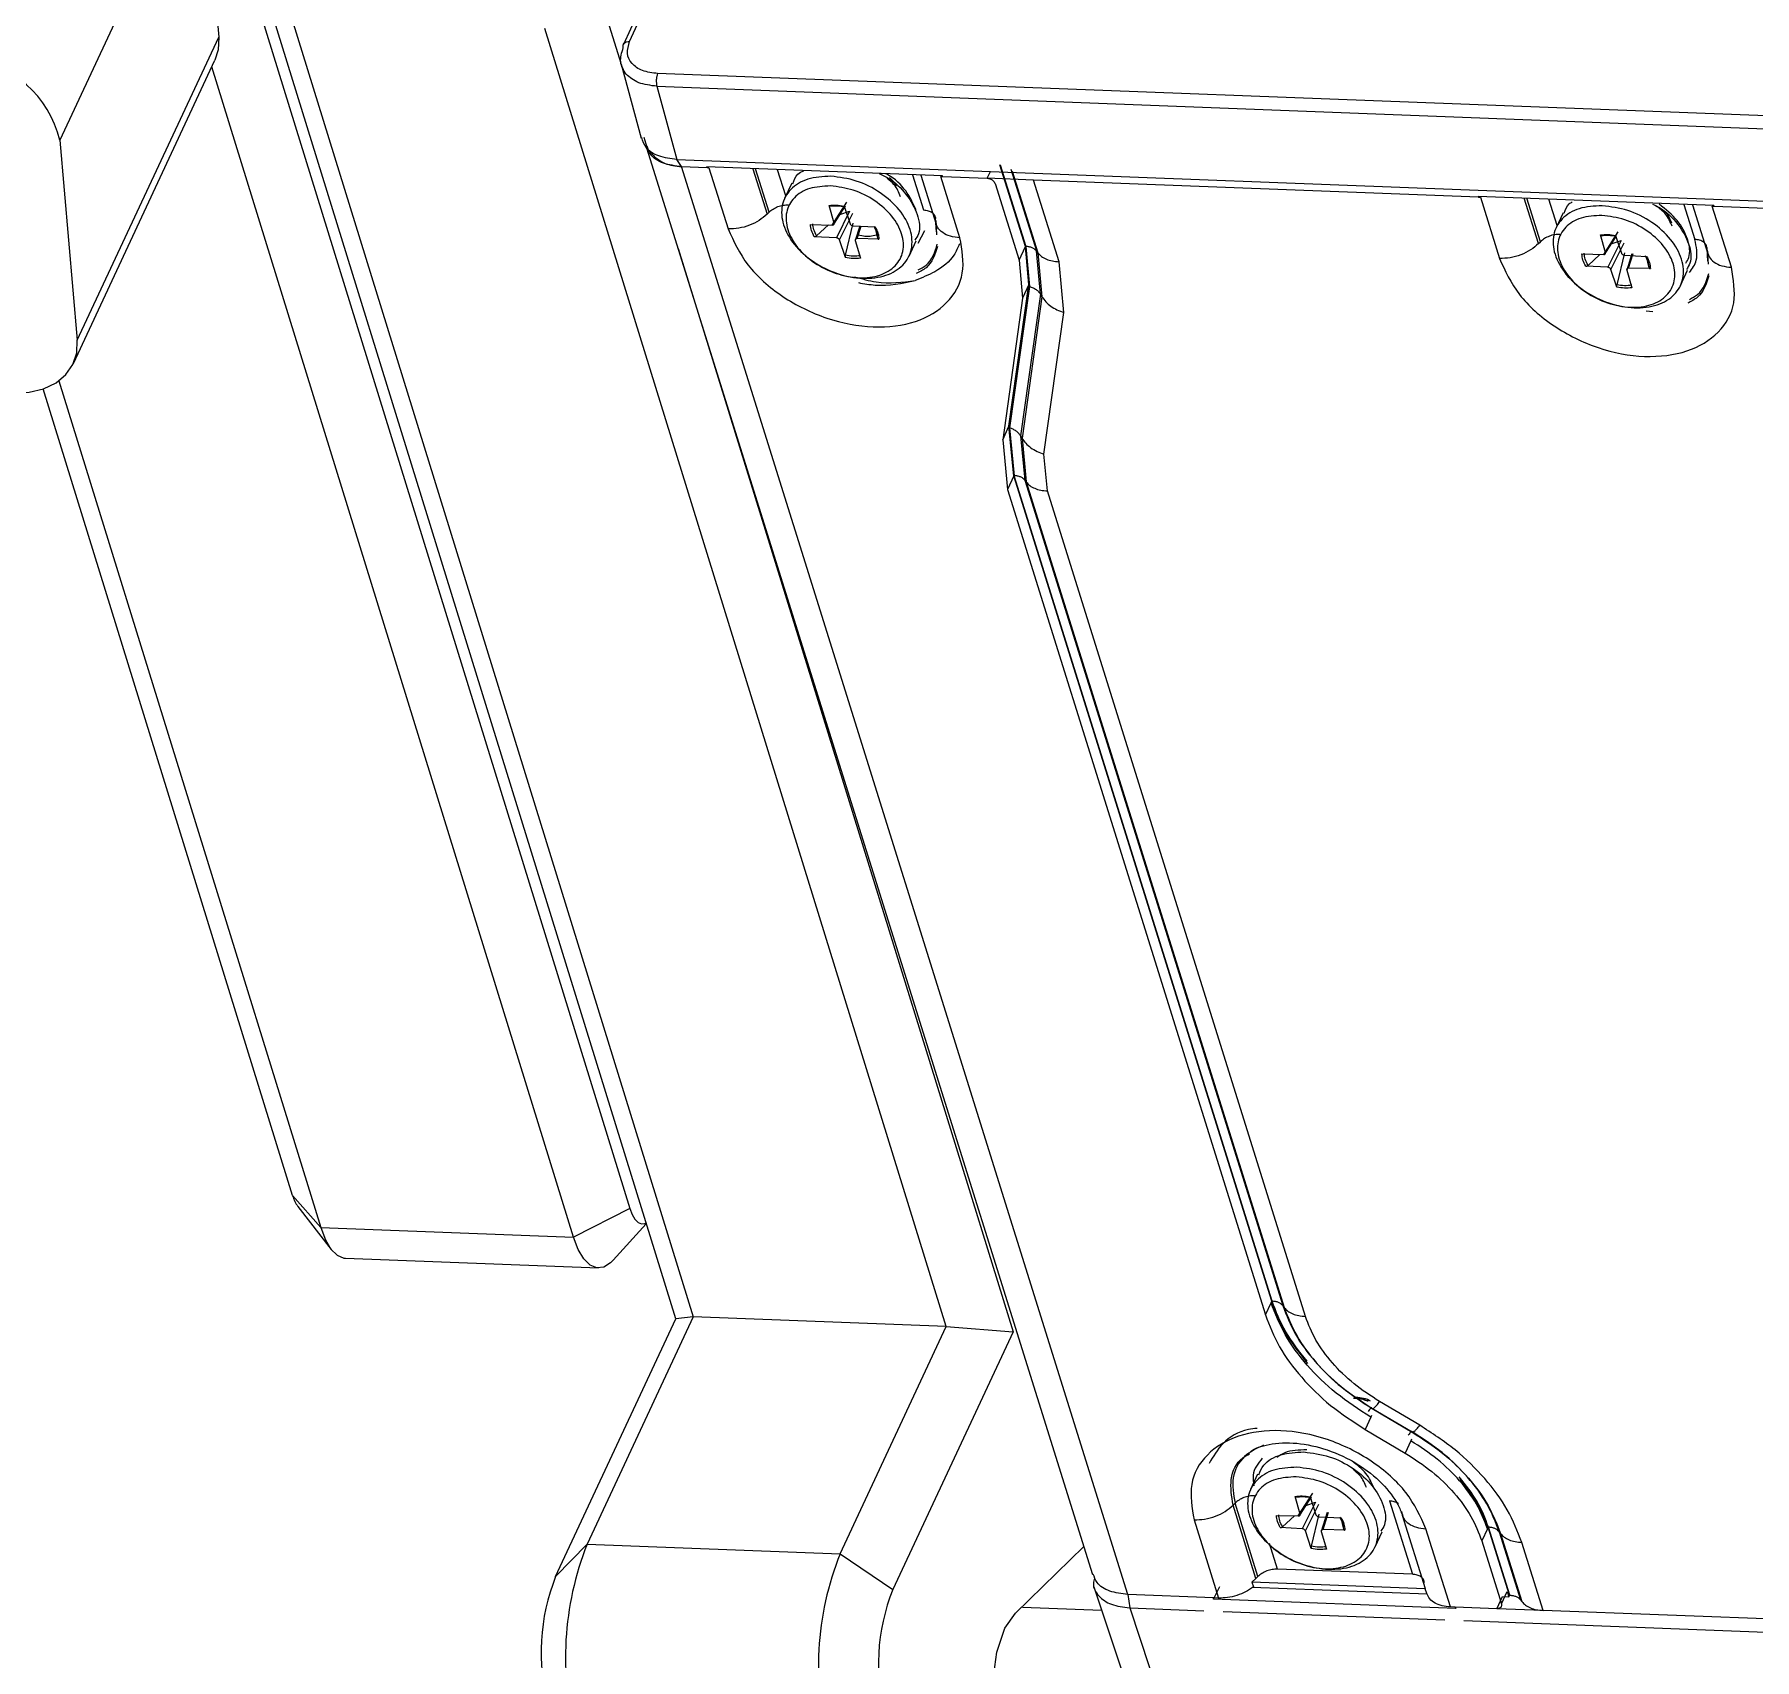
# Model space of a CAD drawing. Header units: millimetres. Extents: x 0 to 420, y 0 to 297.
# Drawn here: x 138.87 to 176.51, y 109.95 to 145.52 of the extents above; entities that cross this region are included whole.
import ezdxf

# ---------------------------------------------------------------- set-up
doc = ezdxf.new("R2010")
doc.units = ezdxf.units.MM

msp = doc.modelspace()

# ---------------------------------------------------------------- linework, layer by layer
at = {"color": 7, "linetype": 'Continuous', "lineweight": 25}
for p, q in [((142.427, 150.467), (151.901, 119.824)), ((142.52, 149.836), (139.426, 143.201)), ((142.52, 149.836), (142.903, 145.46)), ((152.905, 117.409), (143.893, 146.557)), ((151.272, 146.274), (151.702, 144.885)), ((144.506, 145.858), (153.287, 117.458)), ((152.068, 145.965), (151.76, 145.298)), ((151.895, 145.363), (152.202, 146.026)), ((139.809, 138.826), (142.903, 145.46)), ((158.822, 117.246), (150.041, 145.646)), ((139.724, 138.315), (142.818, 144.95)), ((150.669, 119.196), (142.751, 144.806)), ((151.707, 144.864), (152.15, 143.247)), ((176.962, 143.725), (152.509, 144.66)), ((152.493, 144.382), (176.945, 143.447)), ((152.493, 144.382), (152.932, 142.78)), ((139.426, 143.201), (139.809, 138.826)), ((152.203, 143.266), (152.269, 143.052)), ((152.258, 143.043), (152.415, 142.865)), ((152.267, 143.033), (162.023, 111.82)), ((152.932, 142.78), (177.469, 141.842)), ((153.032, 142.623), (152.932, 142.78)), ((153.032, 142.623), (153.593, 142.602)), ((162.799, 111.377), (153.032, 142.623)), ((158.739, 142.419), (153.581, 142.616)), ((153.581, 142.616), (153.593, 142.602)), ((153.593, 142.602), (153.632, 142.6)), ((153.632, 142.6), (154.051, 141.261)), ((154.593, 142.577), (154.904, 141.583)), ((154.947, 141.626), (154.65, 142.575)), ((155.313, 141.982), (155.133, 142.557)), ((158.085, 142.444), (158.325, 141.675)), ((158.271, 142.437), (158.607, 141.362)), ((159.124, 141.067), (158.706, 142.406)), ((158.706, 142.406), (158.744, 142.405)), ((158.744, 142.405), (158.739, 142.419)), ((158.744, 142.405), (159.72, 142.368)), ((159.72, 142.368), (159.79, 142.518)), ((160.735, 142.329), (159.72, 142.368)), ((160.555, 140.877), (159.997, 142.663)), ((160.006, 142.662), (160.565, 140.876)), ((160.239, 142.565), (160.797, 140.779)), ((160.27, 142.524), (160.828, 140.738)), ((170.474, 141.956), (160.735, 142.329)), ((161.293, 140.543), (160.735, 142.329)), ((155.442, 142.26), (155.287, 141.927)), ((159.893, 142.251), (160.417, 140.576)), ((175.62, 141.773), (170.461, 141.97)), ((170.461, 141.97), (170.474, 141.956)), ((170.474, 141.956), (170.513, 141.955)), ((170.513, 141.955), (170.931, 140.615)), ((171.785, 140.938), (171.474, 141.932)), ((171.828, 140.981), (171.531, 141.93)), ((154.904, 141.583), (154.947, 141.626)), ((156.372, 141.388), (156.259, 141.775)), ((156.331, 141.346), (156.648, 141.844)), ((156.613, 141.766), (156.372, 141.388)), ((156.709, 141.649), (156.419, 141.066)), ((156.487, 141.02), (156.777, 141.604)), ((156.495, 141.577), (156.709, 141.649)), ((156.59, 141.762), (156.719, 141.375)), ((172.194, 141.336), (172.014, 141.911)), ((172.322, 141.615), (172.168, 141.281)), ((174.966, 141.798), (175.206, 141.029)), ((175.152, 141.791), (175.488, 140.716)), ((176.005, 140.421), (175.586, 141.761)), ((175.586, 141.761), (175.625, 141.759)), ((175.625, 141.759), (175.62, 141.773)), ((175.625, 141.759), (177.477, 141.689)), ((155.853, 141.358), (156.331, 141.346)), ((155.987, 141.109), (156.247, 141.348)), ((156.783, 141.383), (156.615, 140.685)), ((156.787, 141.329), (157.269, 141.304)), ((156.933, 141.321), (156.834, 141.007)), ((156.875, 141.049), (156.96, 141.32)), ((157.262, 141.304), (157.318, 141.058)), ((158.21, 140.95), (158.355, 141.223)), ((158.61, 141.2), (158.591, 141.487)), ((158.593, 141.442), (158.614, 141.132)), ((173.212, 140.701), (173.529, 141.199)), ((152.955, 140.832), (160.285, 117.127)), ((156.419, 141.066), (155.937, 141.091)), ((156.616, 140.633), (156.487, 141.02)), ((156.834, 141.007), (156.947, 140.62)), ((157.352, 141.037), (156.875, 141.049)), ((158.011, 140.668), (158.165, 141.002)), ((160.417, 140.576), (160.555, 140.877)), ((160.634, 140.044), (160.555, 140.877)), ((160.565, 140.876), (160.647, 140.003)), ((171.785, 140.938), (171.828, 140.981)), ((173.253, 140.742), (173.14, 141.129)), ((173.477, 141.096), (173.253, 140.742)), ((173.59, 141.004), (173.299, 140.421)), ((173.367, 140.375), (173.658, 140.958)), ((173.376, 140.931), (173.59, 141.004)), ((173.47, 141.116), (173.6, 140.729)), ((175.491, 140.555), (175.472, 140.842)), ((175.474, 140.796), (175.494, 140.487)), ((160.417, 140.576), (160.496, 139.744)), ((160.797, 140.779), (160.828, 140.738)), ((160.887, 139.831), (160.797, 140.779)), ((160.828, 140.738), (160.919, 139.777)), ((161.398, 139.432), (161.293, 140.543)), ((172.734, 140.712), (173.212, 140.701)), ((173.299, 140.421), (172.817, 140.446)), ((172.868, 140.463), (173.128, 140.703)), ((173.664, 140.737), (173.496, 140.04)), ((173.668, 140.683), (174.15, 140.658)), ((173.827, 140.719), (173.715, 140.361)), ((173.755, 140.403), (173.855, 140.722)), ((174.142, 140.658), (174.199, 140.412)), ((160.197, 136.946), (160.634, 140.044)), ((160.634, 140.044), (160.496, 139.744)), ((173.497, 139.987), (173.367, 140.375)), ((173.715, 140.361), (173.827, 139.975)), ((174.233, 140.391), (173.755, 140.403)), ((174.891, 140.023), (175.046, 140.356)), ((160.496, 139.744), (160.059, 136.646)), ((160.647, 140.003), (160.211, 136.905)), ((160.887, 139.831), (160.45, 136.733)), ((160.919, 139.777), (160.482, 136.68)), ((160.919, 139.777), (160.887, 139.831)), ((160.961, 136.335), (161.398, 139.432)), ((174.288, 139.443), (174.14, 139.458)), ((139.406, 137.935), (145.135, 119.408)), ((144.522, 120.107), (139.064, 137.759)), ((160.059, 136.646), (160.197, 136.946)), ((160.059, 136.646), (160.162, 135.561)), ((160.3, 135.861), (160.197, 136.946)), ((160.211, 136.905), (160.31, 135.861)), ((160.45, 136.733), (160.482, 136.68)), ((160.45, 136.733), (160.542, 135.763)), ((160.482, 136.68), (160.573, 135.723)), ((161.038, 135.527), (160.961, 136.335)), ((160.3, 135.861), (160.162, 135.561)), ((160.162, 135.561), (165.808, 117.498)), ((165.946, 117.798), (160.3, 135.861)), ((165.955, 117.797), (160.31, 135.861)), ((160.542, 135.763), (160.573, 135.723)), ((160.542, 135.763), (166.188, 117.7)), ((160.573, 135.723), (166.219, 117.659)), ((166.684, 117.464), (161.038, 135.527)), ((145.135, 119.408), (144.522, 120.107)), ((144.636, 119.868), (145.364, 118.93)), ((151.901, 119.824), (150.669, 119.196)), ((145.135, 119.408), (150.669, 119.196)), ((151.539, 118.694), (152.261, 119.491)), ((145.677, 118.736), (151.212, 118.525)), ((153.287, 117.458), (150.967, 112.482)), ((153.287, 117.458), (152.905, 117.409)), ((158.822, 117.246), (153.287, 117.458)), ((165.808, 117.498), (165.931, 117.764)), ((165.931, 117.765), (165.946, 117.798)), ((166.188, 117.7), (166.219, 117.659)), ((150.276, 111.77), (152.905, 117.409)), ((156.502, 112.27), (158.822, 117.246)), ((160.285, 117.127), (157.655, 111.487)), ((158.822, 117.246), (160.285, 117.127)), ((166.922, 116.451), (166.943, 116.427)), ((169.186, 115.082), (168.308, 115.6)), ((168.114, 115.259), (167.991, 114.992)), ((168.129, 115.293), (168.114, 115.259)), ((168.14, 115.46), (169.017, 114.942)), ((168.144, 115.45), (169.021, 114.932)), ((167.991, 114.992), (168.868, 114.474)), ((168.991, 114.741), (168.868, 114.474)), ((169.007, 114.775), (168.991, 114.741)), ((165.638, 114.012), (165.484, 113.678)), ((165.143, 113.378), (165.1, 113.335)), ((165.602, 111.729), (165.1, 113.335)), ((165.645, 111.772), (165.143, 113.378)), ((166.568, 113.14), (166.456, 113.527)), ((166.528, 113.098), (166.845, 113.596)), ((166.809, 113.518), (166.568, 113.14)), ((166.905, 113.401), (166.615, 112.818)), ((166.683, 112.772), (166.974, 113.355)), ((166.692, 113.329), (166.905, 113.401)), ((166.786, 113.514), (166.915, 113.126)), ((168.522, 113.426), (169.024, 111.821)), ((164.247, 113.013), (164.782, 111.301)), ((166.05, 113.11), (166.528, 113.098)), ((166.184, 112.861), (166.443, 113.1)), ((166.979, 113.135), (166.812, 112.437)), ((166.983, 113.081), (167.465, 113.055)), ((167.162, 113.177), (167.03, 112.759)), ((167.071, 112.8), (167.19, 113.179)), ((167.458, 113.056), (167.515, 112.81)), ((168.804, 113.114), (169.306, 111.508)), ((166.615, 112.818), (166.133, 112.843)), ((166.813, 112.385), (166.683, 112.772)), ((167.03, 112.759), (167.143, 112.372)), ((167.549, 112.789), (167.071, 112.8)), ((168.207, 112.42), (168.361, 112.754)), ((169.856, 111.107), (169.321, 112.819)), ((170.667, 112.818), (170.543, 112.552)), ((170.682, 112.852), (170.667, 112.819)), ((171.147, 111.363), (170.682, 112.852)), ((171.157, 111.363), (170.691, 112.851)), ((170.955, 112.713), (170.924, 112.754)), ((170.924, 112.754), (171.389, 111.265)), ((170.955, 112.713), (171.42, 111.225)), ((150.967, 112.482), (150.276, 111.77)), ((150.967, 112.482), (156.502, 112.27)), ((156.502, 112.27), (157.655, 111.487)), ((160.338, 110.969), (161.833, 112.428)), ((166.072, 111.934), (165.897, 112.493)), ((170.543, 112.552), (170.974, 111.175)), ((171.885, 111.03), (171.42, 112.518)), ((169.024, 111.821), (166.072, 111.934)), ((162.057, 111.548), (162.979, 108.764)), ((164.673, 111.275), (164.809, 111.556)), ((165.511, 111.649), (165.602, 111.729)), ((165.511, 111.649), (165.545, 111.544)), ((169.307, 111.504), (165.511, 111.649)), ((169.349, 111.383), (165.521, 111.529)), ((165.645, 111.772), (165.602, 111.729)), ((169.34, 111.399), (169.307, 111.504)), ((170.974, 111.175), (171.097, 111.442)), ((171.097, 111.442), (171.132, 111.33)), ((160.495, 111.105), (162.225, 111.038)), ((164.674, 111.306), (162.799, 111.377)), ((162.799, 111.377), (162.838, 111.087)), ((162.838, 111.087), (164.464, 111.025)), ((162.838, 111.087), (163.754, 108.322)), ((164.673, 111.275), (164.674, 111.306)), ((169.973, 111.072), (164.673, 111.275)), ((164.782, 111.301), (164.674, 111.306)), ((169.964, 111.103), (169.856, 111.107)), ((170.87, 111.069), (169.964, 111.103)), ((169.964, 111.103), (169.973, 111.072)), ((170.87, 111.069), (170.994, 111.335)), ((171.885, 111.03), (170.87, 111.069)), ((170.994, 111.335), (171.132, 111.33)), ((171.132, 111.33), (171.147, 111.363)), ((171.157, 111.363), (171.147, 111.363)), ((171.389, 111.265), (171.42, 111.225)), ((164.884, 111.009), (169.738, 110.823)), ((170.151, 110.808), (179.961, 110.432)), ((180.171, 110.713), (171.885, 111.03))]:
    msp.add_line(p, q, dxfattribs=at)
at = {"color": 7, "linetype": 'Continuous', "lineweight": 25, "flags": 128}
for points in [[(142.903, 145.46), (142.891, 145.182), (142.818, 144.95)], [(138.039, 137.702), (138.407, 137.665), (138.756, 137.685), (139.072, 137.762), (139.344, 137.892), (139.56, 138.072), (139.714, 138.293), (139.798, 138.548), (139.809, 138.826)], [(151.901, 119.824), (151.952, 119.691), (152.013, 119.589), (152.082, 119.521), (152.155, 119.49), (152.231, 119.498), (152.256, 119.509)], [(145.135, 119.408), (145.237, 119.142), (145.359, 118.937), (145.496, 118.801), (145.643, 118.74), (145.677, 118.736)], [(151.539, 118.694), (151.478, 118.634), (151.329, 118.543), (151.177, 118.528), (151.03, 118.589), (150.893, 118.725), (150.771, 118.93), (150.669, 119.196)], [(160.65, 107.748), (160.394, 107.664), (160.153, 107.838), (159.964, 108.243), (159.856, 108.818), (159.845, 109.476), (159.933, 110.115), (160.106, 110.64), (160.338, 110.969)]]:
    msp.add_lwpolyline(points, dxfattribs=at)
at = {"color": 7, "linetype": 'Continuous', "lineweight": 25}
for centre, radius, start, end in [((137.128, 142.646), 2.365, 13.5919, 83.3635), ((145.196, 120.283), 0.697, 194.6718, 216.5738), ((157.144, 110.016), 6.651, 158.2407, 195.4089), ((162.678, 109.805), 6.651, 158.2407, 195.4089), ((154.394, 110.126), 4.434, 158.2407, 195.4089), ((161.773, 109.844), 4.434, 158.2407, 195.4089)]:
    msp.add_arc(centre, radius, start, end, dxfattribs=at)
for points in [[(151.756, 145.223), (151.754, 145.243), (151.748, 145.281), (151.775, 145.327), (151.825, 145.359), (151.872, 145.361), (151.895, 145.363)], [(152.509, 144.66), (152.502, 144.641), (152.488, 144.602), (152.478, 144.525), (152.479, 144.446), (152.488, 144.403), (152.493, 144.382)], [(156.3, 142.414), (156.487, 142.39), (156.859, 142.342), (157.4, 142.067), (157.824, 141.686), (158.069, 141.243), (158.098, 140.809), (157.906, 140.449), (157.523, 140.219), (157.007, 140.152), (156.437, 140.26), (155.898, 140.526), (155.474, 140.909), (155.229, 141.352), (155.2, 141.786), (155.393, 142.144), (155.773, 142.384), (156.124, 142.404), (156.3, 142.414)], [(159.72, 142.368), (159.739, 142.365), (159.776, 142.36), (159.83, 142.333), (159.873, 142.295), (159.887, 142.265), (159.893, 142.251)], [(156.289, 142.202), (156.457, 142.181), (156.792, 142.138), (157.279, 141.89), (157.66, 141.547), (157.881, 141.148), (157.907, 140.758), (157.734, 140.434), (157.389, 140.226), (156.925, 140.167), (156.412, 140.264), (155.927, 140.503), (155.546, 140.848), (155.325, 141.246), (155.299, 141.637), (155.472, 141.959), (155.814, 142.175), (156.131, 142.193), (156.289, 142.202)], [(154.904, 141.583), (154.849, 141.535), (154.739, 141.439), (154.52, 141.334), (154.282, 141.267), (154.128, 141.263), (154.051, 141.261)], [(154.947, 141.626), (154.974, 141.65), (155.029, 141.698), (155.139, 141.751), (155.258, 141.785), (155.335, 141.786), (155.374, 141.787)], [(156.259, 141.775), (156.312, 141.78), (156.417, 141.791), (156.532, 141.772), (156.59, 141.762)], [(156.279, 141.759), (156.332, 141.765), (156.436, 141.777), (156.55, 141.757), (156.608, 141.746)], [(158.325, 141.675), (158.362, 141.671), (158.434, 141.663), (158.518, 141.622), (158.577, 141.563), (158.586, 141.512), (158.591, 141.487)], [(173.181, 141.768), (173.367, 141.744), (173.74, 141.697), (174.281, 141.421), (174.704, 141.041), (174.95, 140.597), (174.978, 140.163), (174.787, 139.804), (174.404, 139.573), (173.888, 139.507), (173.317, 139.615), (172.779, 139.88), (172.355, 140.264), (172.11, 140.706), (172.081, 141.141), (172.273, 141.498), (172.653, 141.739), (173.005, 141.758), (173.181, 141.768)], [(173.17, 141.556), (173.337, 141.535), (173.673, 141.492), (174.16, 141.244), (174.541, 140.902), (174.761, 140.503), (174.787, 140.112), (174.615, 139.788), (174.27, 139.581), (173.806, 139.521), (173.292, 139.618), (172.808, 139.858), (172.426, 140.203), (172.206, 140.601), (172.18, 140.992), (172.353, 141.313), (172.695, 141.53), (173.011, 141.548), (173.17, 141.556)], [(154.051, 141.261), (154.173, 140.992), (154.416, 140.453), (155.216, 139.749), (156.197, 139.262), (157.244, 139.064), (158.191, 139.186), (158.887, 139.609), (159.261, 140.268), (159.17, 140.801), (159.124, 141.067)], [(155.937, 141.091), (155.913, 141.136), (155.867, 141.225), (155.858, 141.314), (155.853, 141.358)], [(155.987, 141.109), (155.963, 141.153), (155.916, 141.242), (155.908, 141.33), (155.904, 141.374)], [(157.236, 141.323), (157.259, 141.278), (157.307, 141.189), (157.315, 141.102), (157.318, 141.058)], [(157.269, 141.304), (157.292, 141.259), (157.339, 141.169), (157.348, 141.081), (157.352, 141.037)], [(159.124, 141.067), (159.051, 141.075), (158.906, 141.09), (158.738, 141.173), (158.621, 141.291), (158.603, 141.392), (158.593, 141.442)], [(160.797, 140.779), (160.785, 140.792), (160.76, 140.82), (160.705, 140.849), (160.64, 140.87), (160.59, 140.874), (160.565, 140.876)], [(171.785, 140.938), (171.73, 140.89), (171.62, 140.794), (171.4, 140.689), (171.163, 140.621), (171.009, 140.617), (170.931, 140.615)], [(172.254, 141.142), (172.216, 141.141), (172.139, 141.139), (172.02, 141.105), (171.91, 141.053), (171.855, 141.005), (171.828, 140.981)], [(173.14, 141.129), (173.193, 141.135), (173.298, 141.146), (173.413, 141.126), (173.47, 141.116)], [(173.16, 141.114), (173.212, 141.119), (173.317, 141.131), (173.431, 141.111), (173.488, 141.101)], [(175.472, 140.842), (175.467, 140.867), (175.457, 140.917), (175.399, 140.976), (175.315, 141.018), (175.242, 141.025), (175.206, 141.029)], [(175.474, 140.796), (175.483, 140.746), (175.502, 140.645), (175.619, 140.528), (175.787, 140.444), (175.932, 140.429), (176.005, 140.421)], [(156.943, 140.673), (156.891, 140.667), (156.787, 140.655), (156.672, 140.675), (156.615, 140.685)], [(156.947, 140.62), (156.894, 140.614), (156.789, 140.603), (156.674, 140.623), (156.616, 140.633)], [(160.828, 140.738), (160.853, 140.711), (160.902, 140.656), (161.013, 140.597), (161.143, 140.555), (161.243, 140.547), (161.293, 140.543)], [(170.931, 140.615), (171.053, 140.346), (171.297, 139.808), (172.096, 139.104), (173.077, 138.617), (174.124, 138.419), (175.072, 138.541), (175.768, 138.964), (176.142, 139.622), (176.05, 140.155), (176.005, 140.421)], [(172.817, 140.446), (172.794, 140.49), (172.747, 140.58), (172.738, 140.668), (172.734, 140.712)], [(172.868, 140.463), (172.844, 140.508), (172.797, 140.597), (172.789, 140.684), (172.785, 140.728)], [(174.116, 140.677), (174.14, 140.633), (174.188, 140.544), (174.195, 140.456), (174.199, 140.412)], [(174.15, 140.658), (174.173, 140.613), (174.22, 140.524), (174.229, 140.436), (174.233, 140.391)], [(173.824, 140.027), (173.772, 140.021), (173.667, 140.009), (173.553, 140.029), (173.496, 140.04)], [(160.647, 140.003), (160.673, 139.994), (160.725, 139.976), (160.792, 139.935), (160.849, 139.887), (160.874, 139.849), (160.887, 139.831)], [(160.919, 139.777), (160.945, 139.74), (160.996, 139.665), (161.11, 139.569), (161.244, 139.487), (161.347, 139.451), (161.398, 139.432)], [(173.827, 139.975), (173.775, 139.969), (173.669, 139.958), (173.554, 139.977), (173.497, 139.987)], [(160.45, 136.733), (160.437, 136.752), (160.412, 136.789), (160.355, 136.837), (160.288, 136.878), (160.236, 136.896), (160.211, 136.905)], [(160.482, 136.68), (160.508, 136.642), (160.559, 136.567), (160.673, 136.471), (160.807, 136.389), (160.91, 136.353), (160.961, 136.335)], [(160.542, 135.763), (160.53, 135.777), (160.505, 135.804), (160.45, 135.834), (160.385, 135.854), (160.335, 135.859), (160.31, 135.861)], [(160.573, 135.723), (160.598, 135.695), (160.647, 135.641), (160.757, 135.581), (160.887, 135.54), (160.988, 135.531), (161.038, 135.527)], [(165.808, 117.498), (165.898, 117.264), (166.08, 116.797), (166.58, 116.123), (167.211, 115.499), (167.731, 115.161), (167.991, 114.992)], [(168.114, 115.259), (167.854, 115.428), (167.335, 115.766), (166.703, 116.389), (166.203, 117.064), (166.022, 117.531), (165.931, 117.764)], [(166.74, 116.431), (166.565, 116.653), (166.213, 117.095), (166.035, 117.564), (165.946, 117.798)], [(166.188, 117.7), (166.176, 117.713), (166.151, 117.741), (166.096, 117.77), (166.031, 117.791), (165.981, 117.795), (165.955, 117.797)], [(166.72, 116.482), (166.551, 116.695), (166.213, 117.121), (166.041, 117.572), (165.955, 117.797)], [(166.188, 117.7), (166.269, 117.491), (166.432, 117.074), (166.878, 116.471), (167.443, 115.913), (167.907, 115.611), (168.14, 115.46)], [(166.219, 117.659), (166.243, 117.632), (166.293, 117.577), (166.403, 117.518), (166.533, 117.477), (166.634, 117.468), (166.684, 117.464)], [(166.219, 117.659), (166.299, 117.453), (166.459, 117.042), (166.9, 116.447), (167.457, 115.897), (167.915, 115.599), (168.144, 115.45)], [(168.308, 115.6), (168.115, 115.725), (167.729, 115.977), (167.259, 116.441), (166.887, 116.943), (166.751, 117.29), (166.684, 117.464)], [(168.144, 115.45), (168.148, 115.446), (168.157, 115.438), (168.193, 115.464), (168.242, 115.515), (168.286, 115.571), (168.308, 115.6)], [(168.14, 115.46), (168.137, 115.462), (168.133, 115.466), (168.115, 115.453), (168.09, 115.428), (168.068, 115.399), (168.057, 115.385)], [(169.321, 112.819), (169.199, 113.088), (168.955, 113.627), (168.156, 114.33), (167.175, 114.818), (166.128, 115.016), (165.18, 114.894), (164.484, 114.471), (164.11, 113.812), (164.202, 113.279), (164.247, 113.013)], [(169.017, 114.942), (169.015, 114.944), (169.01, 114.948), (168.992, 114.935), (168.968, 114.91), (168.946, 114.881), (168.935, 114.867)], [(170.924, 112.754), (170.845, 112.958), (170.686, 113.366), (170.249, 113.955), (169.698, 114.5), (169.244, 114.795), (169.017, 114.942)], [(169.021, 114.932), (169.026, 114.928), (169.035, 114.92), (169.071, 114.946), (169.12, 114.997), (169.164, 115.053), (169.186, 115.082)], [(169.021, 114.932), (169.251, 114.783), (169.711, 114.484), (170.271, 113.931), (170.713, 113.334), (170.874, 112.92), (170.955, 112.713)], [(171.42, 112.518), (171.327, 112.757), (171.141, 113.235), (170.629, 113.925), (169.983, 114.563), (169.452, 114.909), (169.186, 115.082)], [(168.868, 114.474), (169.067, 114.345), (169.466, 114.085), (169.951, 113.607), (170.334, 113.089), (170.474, 112.731), (170.543, 112.552)], [(170.667, 112.819), (170.597, 112.998), (170.457, 113.356), (170.074, 113.874), (169.589, 114.352), (169.191, 114.612), (168.991, 114.741)], [(166.497, 114.165), (166.683, 114.142), (167.056, 114.094), (167.597, 113.819), (168.02, 113.438), (168.265, 112.995), (168.294, 112.561), (168.103, 112.201), (167.72, 111.97), (167.204, 111.904), (166.633, 112.012), (166.095, 112.278), (165.671, 112.661), (165.426, 113.103), (165.397, 113.538), (165.589, 113.895), (165.969, 114.136), (166.321, 114.156), (166.497, 114.165)], [(168.181, 113.711), (168.134, 113.82), (168.039, 114.037), (167.816, 114.212), (167.704, 114.3)], [(166.485, 113.954), (166.653, 113.932), (166.988, 113.89), (167.476, 113.642), (167.856, 113.299), (168.077, 112.9), (168.103, 112.51), (167.931, 112.186), (167.586, 111.978), (167.121, 111.918), (166.608, 112.016), (166.124, 112.255), (165.742, 112.6), (165.522, 112.998), (165.495, 113.389), (165.669, 113.711), (166.011, 113.927), (166.327, 113.945), (166.485, 113.954)], [(170.691, 112.851), (170.62, 113.04), (170.476, 113.417), (170.194, 113.773), (170.052, 113.951)], [(170.682, 112.852), (170.614, 113.032), (170.477, 113.391), (170.207, 113.731), (170.073, 113.901)], [(164.247, 113.013), (164.324, 113.015), (164.478, 113.019), (164.716, 113.086), (164.936, 113.191), (165.045, 113.287), (165.1, 113.335)], [(165.57, 113.539), (165.531, 113.538), (165.454, 113.536), (165.336, 113.503), (165.226, 113.45), (165.171, 113.402), (165.143, 113.378)], [(166.456, 113.527), (166.508, 113.532), (166.614, 113.543), (166.729, 113.524), (166.786, 113.514)], [(166.476, 113.511), (166.528, 113.517), (166.632, 113.529), (166.747, 113.509), (166.804, 113.498)], [(166.133, 112.843), (166.11, 112.888), (166.063, 112.977), (166.054, 113.066), (166.05, 113.11)], [(166.184, 112.861), (166.16, 112.905), (166.112, 112.994), (166.105, 113.082), (166.101, 113.126)], [(167.432, 113.075), (167.456, 113.03), (167.503, 112.941), (167.511, 112.854), (167.515, 112.81)], [(167.465, 113.055), (167.489, 113.011), (167.536, 112.921), (167.544, 112.833), (167.549, 112.789)], [(168.79, 113.194), (168.799, 113.144), (168.818, 113.043), (168.935, 112.925), (169.103, 112.842), (169.248, 112.827), (169.321, 112.819)], [(170.924, 112.754), (170.912, 112.767), (170.887, 112.795), (170.832, 112.824), (170.767, 112.845), (170.716, 112.849), (170.691, 112.851)], [(170.955, 112.713), (170.979, 112.686), (171.029, 112.631), (171.139, 112.572), (171.269, 112.531), (171.37, 112.522), (171.42, 112.518)], [(167.14, 112.424), (167.088, 112.419), (166.983, 112.407), (166.869, 112.427), (166.812, 112.437)], [(167.143, 112.372), (167.09, 112.366), (166.985, 112.355), (166.87, 112.375), (166.813, 112.385)], [(166.072, 111.934), (166.033, 111.933), (165.956, 111.931), (165.837, 111.897), (165.728, 111.844), (165.673, 111.796), (165.645, 111.772)], [(169.289, 111.633), (169.285, 111.658), (169.275, 111.709), (169.217, 111.768), (169.133, 111.809), (169.06, 111.817), (169.024, 111.821)], [(165.545, 111.544), (165.49, 111.507), (165.382, 111.432), (165.186, 111.354), (164.98, 111.305), (164.848, 111.302), (164.782, 111.301)], [(169.856, 111.107), (169.793, 111.113), (169.667, 111.125), (169.514, 111.188), (169.396, 111.279), (169.358, 111.359), (169.34, 111.399)], [(170.974, 111.175), (170.976, 111.16), (170.981, 111.131), (170.961, 111.096), (170.923, 111.072), (170.888, 111.07), (170.87, 111.069)], [(171.157, 111.363), (171.182, 111.361), (171.232, 111.357), (171.297, 111.336), (171.352, 111.306), (171.377, 111.279), (171.389, 111.265)], [(171.42, 111.225), (171.445, 111.198), (171.494, 111.143), (171.604, 111.084), (171.734, 111.042), (171.835, 111.034), (171.885, 111.03)]]:
    msp.add_open_spline(points, degree=3, dxfattribs=at)
for points, knots in [([(152.509, 144.66), (152.393, 144.675), (152.161, 144.705), (151.927, 144.87), (151.818, 145.099), (151.87, 145.275), (151.895, 145.363)], [0, 0, 0, 0, 0.2504427, 0.500135, 0.7500803, 1, 1, 1, 1]), ([(151.819, 144.647), (151.765, 144.733), (151.658, 144.906), (151.723, 145.118), (151.756, 145.223)], [0, 0, 0, 0, 0.500017, 1, 1, 1, 1]), ([(152.493, 144.382), (152.351, 144.399), (152.069, 144.433), (151.902, 144.576), (151.819, 144.647)], [0, 0, 0, 0, 0.5007518, 1, 1, 1, 1]), ([(152.932, 142.78), (152.794, 142.798), (152.517, 142.834), (152.239, 143.015), (152.185, 143.184), (152.162, 143.259)], [0, 0, 0, 0, 0.357358, 0.714716, 1, 1, 1, 1]), ([(153.032, 142.623), (152.894, 142.641), (152.618, 142.677), (152.348, 142.85), (152.297, 143.008), (152.276, 143.073)], [0, 0, 0, 0, 0.372073, 0.744146, 1, 1, 1, 1]), ([(152.415, 142.865), (152.491, 142.8), (152.644, 142.669), (152.903, 142.638), (153.032, 142.623)], [0, 0, 0, 0, 0.499104, 1, 1, 1, 1]), ([(155.466, 142.248), (155.492, 142.326), (155.532, 142.448), (155.66, 142.512), (155.706, 142.535)], [0, 0, 0, 0, 0.635843, 1, 1, 1, 1]), ([(157.355, 142.472), (157.416, 142.444), (157.656, 142.334), (157.977, 142.012), (158.216, 141.582), (158.268, 141.218), (158.169, 141.06), (158.14, 141.014)], [0, 0, 0, 0, 0.091522, 0.358592, 0.625663, 0.892733, 1, 1, 1, 1]), ([(158.164, 141.681), (158.099, 141.818), (157.97, 142.092), (157.698, 142.372), (157.517, 142.459), (157.503, 142.466)], [0, 0, 0, 0, 0.479839, 0.959678, 1, 1, 1, 1]), ([(157.826, 141.965), (157.788, 142.058), (157.728, 142.204), (157.583, 142.322), (157.529, 142.366)], [0, 0, 0, 0, 0.630427, 1, 1, 1, 1]), ([(157.733, 142.204), (157.73, 142.209), (157.699, 142.274), (157.638, 142.331), (157.582, 142.384)], [0, 0, 0, 0, 0.077261, 1, 1, 1, 1]), ([(156.259, 141.775), (156.261, 141.771), (156.263, 141.764), (156.269, 141.758), (156.274, 141.757), (156.278, 141.758), (156.279, 141.759)], [0, 0, 0, 0, 0.2972656, 0.562637, 0.7966676, 1, 1, 1, 1]), ([(172.347, 141.602), (172.37, 141.682), (172.399, 141.784), (172.5, 141.838), (172.522, 141.85)], [0, 0, 0, 0, 0.7788377, 1, 1, 1, 1]), ([(174.279, 141.805), (174.325, 141.783), (174.549, 141.679), (174.857, 141.366), (175.097, 140.937), (175.149, 140.573), (175.049, 140.414), (175.021, 140.369)], [0, 0, 0, 0, 0.071326, 0.344333, 0.617341, 0.890348, 1, 1, 1, 1]), ([(174.707, 141.32), (174.668, 141.412), (174.599, 141.575), (174.434, 141.706), (174.363, 141.763)], [0, 0, 0, 0, 0.564465, 1, 1, 1, 1]), ([(175.007, 140.512), (175.031, 140.551), (175.123, 140.699), (175.069, 141.036), (174.853, 141.458), (174.568, 141.686), (174.425, 141.8)], [0, 0, 0, 0, 0.1080665, 0.4053776, 0.7026888, 1, 1, 1, 1]), ([(174.699, 141.387), (174.675, 141.451), (174.641, 141.54), (174.569, 141.618), (174.549, 141.64)], [0, 0, 0, 0, 0.722044, 1, 1, 1, 1]), ([(156.331, 141.346), (156.338, 141.346), (156.352, 141.347), (156.366, 141.357), (156.375, 141.371), (156.373, 141.382), (156.372, 141.388)], [0, 0, 0, 0, 0.24827, 0.499741, 0.748302, 1, 1, 1, 1]), ([(156.719, 141.375), (156.722, 141.369), (156.727, 141.357), (156.744, 141.343), (156.765, 141.331), (156.78, 141.33), (156.787, 141.329)], [0, 0, 0, 0, 0.24827, 0.499741, 0.748302, 1, 1, 1, 1]), ([(155.937, 141.091), (155.942, 141.091), (155.952, 141.091), (155.967, 141.096), (155.978, 141.102), (155.984, 141.107), (155.987, 141.109)], [0, 0, 0, 0, 0.297266, 0.562637, 0.796668, 1, 1, 1, 1]), ([(156.487, 141.02), (156.484, 141.026), (156.479, 141.037), (156.462, 141.052), (156.441, 141.063), (156.426, 141.065), (156.419, 141.066)], [0, 0, 0, 0, 0.24827, 0.499741, 0.748302, 1, 1, 1, 1]), ([(156.875, 141.049), (156.868, 141.048), (156.854, 141.047), (156.84, 141.038), (156.831, 141.024), (156.833, 141.013), (156.834, 141.007)], [0, 0, 0, 0, 0.2482698, 0.4997413, 0.7483015, 1, 1, 1, 1]), ([(156.9, 141.13), (156.949, 141.118), (157.105, 141.082), (157.238, 141.116), (157.329, 141.139)], [0, 0, 0, 0, 0.3177259, 1, 1, 1, 1]), ([(157.318, 141.058), (157.319, 141.056), (157.321, 141.05), (157.328, 141.044), (157.338, 141.038), (157.347, 141.038), (157.352, 141.037)], [0, 0, 0, 0, 0.203337, 0.437369, 0.702739, 1, 1, 1, 1]), ([(159.112, 140.932), (159.077, 140.848), (158.977, 140.604), (158.635, 140.328), (158.292, 140.193), (158.143, 140.134)], [0, 0, 0, 0, 0.22826, 0.665023, 1, 1, 1, 1]), ([(158.631, 140.878), (158.577, 140.702), (158.5, 140.452), (158.245, 140.322), (158.169, 140.283)], [0, 0, 0, 0, 0.700865, 1, 1, 1, 1]), ([(158.207, 140.363), (158.269, 140.395), (158.506, 140.519), (158.576, 140.756), (158.628, 140.93)], [0, 0, 0, 0, 0.262487, 1, 1, 1, 1]), ([(173.14, 141.129), (173.141, 141.125), (173.144, 141.118), (173.15, 141.113), (173.155, 141.111), (173.159, 141.113), (173.16, 141.114)], [0, 0, 0, 0, 0.2972656, 0.562637, 0.7966676, 1, 1, 1, 1]), ([(175.09, 140.304), (175.151, 140.391), (175.294, 140.598), (175.238, 140.871), (175.206, 141.029)], [0, 0, 0, 0, 0.422447, 1, 1, 1, 1]), ([(156.615, 140.685), (156.614, 140.681), (156.613, 140.674), (156.612, 140.66), (156.613, 140.646), (156.615, 140.637), (156.616, 140.633)], [0, 0, 0, 0, 0.203337, 0.437369, 0.702739, 1, 1, 1, 1]), ([(172.817, 140.446), (172.823, 140.446), (172.833, 140.446), (172.847, 140.45), (172.859, 140.456), (172.865, 140.461), (172.868, 140.463)], [0, 0, 0, 0, 0.297266, 0.562637, 0.796668, 1, 1, 1, 1]), ([(173.212, 140.701), (173.219, 140.701), (173.232, 140.702), (173.247, 140.711), (173.255, 140.725), (173.254, 140.737), (173.253, 140.742)], [0, 0, 0, 0, 0.24827, 0.499741, 0.748302, 1, 1, 1, 1]), ([(173.367, 140.375), (173.365, 140.38), (173.36, 140.392), (173.342, 140.407), (173.321, 140.418), (173.307, 140.42), (173.299, 140.421)], [0, 0, 0, 0, 0.24827, 0.499741, 0.748302, 1, 1, 1, 1]), ([(173.6, 140.729), (173.602, 140.723), (173.608, 140.712), (173.625, 140.697), (173.646, 140.686), (173.66, 140.684), (173.668, 140.683)], [0, 0, 0, 0, 0.24827, 0.499741, 0.748302, 1, 1, 1, 1]), ([(174.199, 140.412), (174.2, 140.41), (174.202, 140.405), (174.208, 140.398), (174.219, 140.393), (174.228, 140.392), (174.233, 140.391)], [0, 0, 0, 0, 0.203337, 0.437369, 0.702739, 1, 1, 1, 1]), ([(156.82, 140.215), (156.977, 140.17), (157.442, 140.036), (157.864, 140.095), (158.143, 140.134)], [0, 0, 0, 0, 0.339862, 1, 1, 1, 1]), ([(156.901, 140.085), (157.025, 140.063), (157.462, 139.988), (157.859, 140.073), (158.143, 140.134)], [0, 0, 0, 0, 0.2829178, 1, 1, 1, 1]), ([(173.496, 140.04), (173.495, 140.036), (173.494, 140.028), (173.493, 140.015), (173.493, 140), (173.496, 139.992), (173.497, 139.987)], [0, 0, 0, 0, 0.203337, 0.437369, 0.702739, 1, 1, 1, 1]), ([(173.755, 140.403), (173.748, 140.403), (173.735, 140.402), (173.72, 140.392), (173.712, 140.378), (173.714, 140.367), (173.715, 140.361)], [0, 0, 0, 0, 0.24827, 0.499741, 0.748302, 1, 1, 1, 1]), ([(175.511, 140.232), (175.457, 140.057), (175.38, 139.807), (175.126, 139.676), (175.05, 139.637)], [0, 0, 0, 0, 0.700865, 1, 1, 1, 1]), ([(175.088, 139.717), (175.15, 139.75), (175.387, 139.874), (175.457, 140.11), (175.509, 140.284)], [0, 0, 0, 0, 0.262487, 1, 1, 1, 1]), ([(167.737, 115.678), (167.812, 115.676), (167.918, 115.674), (168.015, 115.629), (168.044, 115.615)], [0, 0, 0, 0, 0.701423, 1, 1, 1, 1]), ([(168.108, 115.61), (168.099, 115.615), (168.042, 115.649), (167.913, 115.685), (167.801, 115.69), (167.744, 115.693)], [0, 0, 0, 0, 0.080491, 0.540246, 1, 1, 1, 1]), ([(168.059, 115.605), (168.023, 115.619), (167.95, 115.648), (167.874, 115.659), (167.836, 115.665)], [0, 0, 0, 0, 0.4985016, 1, 1, 1, 1]), ([(165.626, 115.014), (165.562, 115.006), (165.255, 114.971), (164.848, 114.714), (164.664, 114.399), (164.575, 114.248)], [0, 0, 0, 0, 0.118381, 0.57637, 1, 1, 1, 1]), ([(165.1, 113.335), (165.07, 113.526), (165.01, 113.908), (165.183, 114.306), (165.408, 114.428), (165.46, 114.456)], [0, 0, 0, 0, 0.435332, 0.870665, 1, 1, 1, 1]), ([(165.77, 114.649), (165.619, 114.575), (165.289, 114.414), (165.048, 113.949), (165.112, 113.569), (165.143, 113.378)], [0, 0, 0, 0, 0.298389, 0.649194, 1, 1, 1, 1]), ([(165.453, 114.471), (165.465, 114.486), (165.53, 114.565), (165.882, 114.686), (166.472, 114.719), (167.171, 114.568), (167.837, 114.254), (168.384, 113.82), (168.694, 113.406), (168.775, 113.19), (168.804, 113.114)], [0, 0, 0, 0, 0.032273, 0.175185, 0.327364, 0.474477, 0.623756, 0.773336, 0.919573, 1, 1, 1, 1]), ([(165.663, 114), (165.694, 114.073), (165.777, 114.269), (166.128, 114.467), (166.477, 114.488), (166.651, 114.499)], [0, 0, 0, 0, 0.230283, 0.615141, 1, 1, 1, 1]), ([(166.714, 114.543), (166.541, 114.54), (166.282, 114.534), (166.115, 114.415), (166.059, 114.375)], [0, 0, 0, 0, 0.666667, 1, 1, 1, 1]), ([(166.651, 114.499), (166.837, 114.475), (167.21, 114.428), (167.75, 114.152), (168.176, 113.77), (168.411, 113.332), (168.465, 112.97), (168.365, 112.811), (168.336, 112.766)], [0, 0, 0, 0, 0.185129, 0.370258, 0.555387, 0.740515, 0.925644, 1, 1, 1, 1]), ([(165.739, 114.365), (165.648, 114.248), (165.508, 114.071), (165.544, 113.835), (165.556, 113.754)], [0, 0, 0, 0, 0.656311, 1, 1, 1, 1]), ([(168.022, 113.717), (167.985, 113.809), (167.925, 113.956), (167.779, 114.074), (167.726, 114.118)], [0, 0, 0, 0, 0.630427, 1, 1, 1, 1]), ([(166.456, 113.527), (166.457, 113.523), (166.46, 113.515), (166.465, 113.51), (166.471, 113.509), (166.474, 113.51), (166.476, 113.511)], [0, 0, 0, 0, 0.297266, 0.562637, 0.796668, 1, 1, 1, 1]), ([(168.72, 113.36), (168.717, 113.364), (168.696, 113.387), (168.629, 113.414), (168.558, 113.422), (168.522, 113.426)], [0, 0, 0, 0, 0.079676, 0.539838, 1, 1, 1, 1]), ([(166.528, 113.098), (166.534, 113.098), (166.548, 113.099), (166.563, 113.109), (166.571, 113.123), (166.569, 113.134), (166.568, 113.14)], [0, 0, 0, 0, 0.24827, 0.499741, 0.748302, 1, 1, 1, 1]), ([(166.915, 113.126), (166.918, 113.121), (166.923, 113.109), (166.941, 113.095), (166.961, 113.083), (166.976, 113.081), (166.983, 113.081)], [0, 0, 0, 0, 0.24827, 0.499741, 0.748302, 1, 1, 1, 1]), ([(166.133, 112.843), (166.138, 112.843), (166.149, 112.843), (166.163, 112.848), (166.175, 112.854), (166.181, 112.859), (166.184, 112.861)], [0, 0, 0, 0, 0.2972656, 0.562637, 0.7966676, 1, 1, 1, 1]), ([(166.683, 112.772), (166.681, 112.778), (166.675, 112.789), (166.658, 112.804), (166.637, 112.815), (166.623, 112.817), (166.615, 112.818)], [0, 0, 0, 0, 0.24827, 0.499741, 0.748302, 1, 1, 1, 1]), ([(167.071, 112.8), (167.064, 112.8), (167.05, 112.799), (167.036, 112.79), (167.027, 112.776), (167.029, 112.764), (167.03, 112.759)], [0, 0, 0, 0, 0.24827, 0.499741, 0.748302, 1, 1, 1, 1]), ([(167.515, 112.81), (167.516, 112.807), (167.517, 112.802), (167.524, 112.796), (167.534, 112.79), (167.544, 112.789), (167.549, 112.789)], [0, 0, 0, 0, 0.203337, 0.437369, 0.702739, 1, 1, 1, 1]), ([(166.812, 112.437), (166.811, 112.433), (166.809, 112.426), (166.809, 112.412), (166.809, 112.398), (166.811, 112.389), (166.813, 112.385)], [0, 0, 0, 0, 0.203337, 0.437369, 0.702739, 1, 1, 1, 1]), ([(162.799, 111.377), (162.661, 111.395), (162.385, 111.431), (162.114, 111.604), (162.063, 111.762), (162.042, 111.827)], [0, 0, 0, 0, 0.372073, 0.744146, 1, 1, 1, 1]), ([(162.065, 111.737), (162.055, 111.698), (162.019, 111.554), (162.144, 111.34), (162.418, 111.14), (162.698, 111.105), (162.838, 111.087)], [0, 0, 0, 0, 0.111399, 0.407599, 0.7038, 1, 1, 1, 1])]:
    msp.add_open_spline(points, degree=3, knots=knots, dxfattribs=at)

doc.saveas('drawing.dxf')
